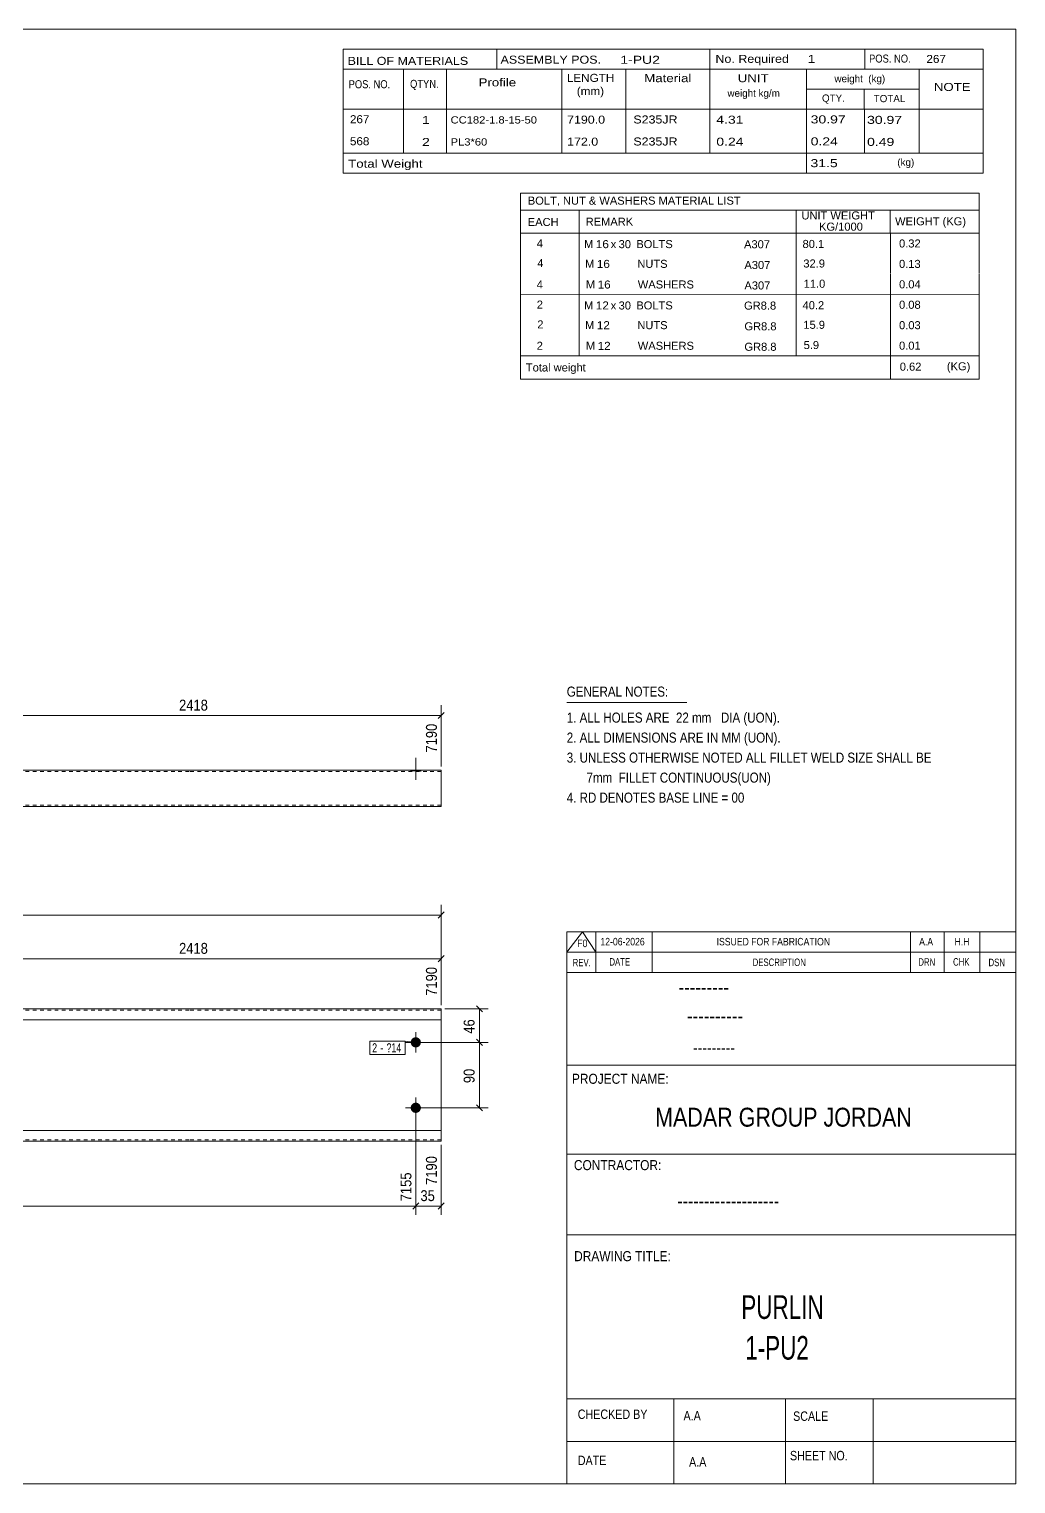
# Model space of a CAD drawing. Header units: millimetres. Extents: x 2 to 579, y 1 to 405.
# Drawn here: x 307.7 to 579, y 5 to 405 of the extents above; entities that cross this region are included whole.
import ezdxf

# ---------------------------------------------------------------- set-up
doc = ezdxf.new("R2010")
doc.units = ezdxf.units.MM
doc.linetypes.add('XKITLINE00', pattern=[0])
doc.linetypes.add('XKITLINE01', pattern=[4, 1, -1, 1, -1])
for name, color, linetype, lineweight in [('Bolt', 3, 'Continuous', 0), ('BoltMark', 7, 'Continuous', 0), ('Dimensions', 7, 'Continuous', 0), ('DrawingSheet', 5, 'Continuous', 0), ('OtherObjectType', 7, 'Continuous', 0), ('Part', 2, 'Continuous', 0)]:
    doc.layers.add(name, color=color, linetype=linetype, lineweight=lineweight)
doc.styles.add('@ARIAL_UNICODE_MS_BOLD', font='ARIAL.TTF')
doc.styles.add('ARIAL', font='ARIAL.TTF')
doc.styles.add('ARIAL_NARROW', font='ARIALN.TTF')
doc.styles.add('COMIC_SANS_MS_BOLD', font='COMICBD.TTF')
doc.styles.add('SWIS721_EX_BT', font='ARIAL.TTF')
doc.styles.add('SWISSE', font='ARIAL.TTF')

# ---------------------------------------------------------------- blocks, each defined once
blk = doc.blocks.new('*A3')
at = {"layer": 'Bolt'}
for points in [[(414.03, 127.8), (414.06, 127.8), (414.1, 127.8), (414.13, 127.8), (414.17, 127.79), (414.2, 127.79), (414.23, 127.78), (414.27, 127.78), (414.3, 127.77), (414.33, 127.76), (414.37, 127.75), (414.4, 127.74), (414.43, 127.73), (414.47, 127.72), (414.5, 127.71), (414.53, 127.7), (414.56, 127.68), (414.59, 127.67), (414.62, 127.65), (414.65, 127.64), (414.68, 127.62), (414.71, 127.61), (414.74, 127.59), (414.77, 127.57), (414.8, 127.55), (414.83, 127.53), (414.86, 127.51), (414.88, 127.49), (414.91, 127.46), (414.93, 127.44), (414.96, 127.42), (414.98, 127.39), (415.01, 127.37), (415.03, 127.34), (415.05, 127.32), (415.08, 127.29), (415.1, 127.27), (415.12, 127.24), (415.14, 127.21), (415.16, 127.18), (415.18, 127.15), (415.19, 127.12), (415.21, 127.09), (415.23, 127.06), (415.24, 127.03), (415.26, 127), (415.27, 126.97), (415.29, 126.94), (415.3, 126.91), (415.31, 126.88), (415.32, 126.84), (415.33, 126.81), (415.34, 126.78), (415.35, 126.74), (415.36, 126.71), (415.37, 126.68), (415.37, 126.64), (415.38, 126.61), (415.38, 126.58), (415.39, 126.54), (415.39, 126.51), (415.39, 126.47), (415.39, 126.44), (415.39, 126.4), (415.39, 126.37), (415.39, 126.34), (415.39, 126.3), (415.39, 126.27), (415.38, 126.23), (415.38, 126.2), (415.37, 126.17), (415.37, 126.13), (415.36, 126.1), (415.35, 126.06), (415.34, 126.03), (415.33, 126), (415.32, 125.97), (415.31, 125.93), (415.3, 125.9), (415.29, 125.87), (415.27, 125.84), (415.26, 125.81), (415.24, 125.77), (415.23, 125.74), (415.21, 125.71), (415.19, 125.68), (415.18, 125.66), (415.16, 125.63), (415.14, 125.6), (415.12, 125.57), (415.1, 125.54), (415.08, 125.52), (415.05, 125.49), (415.03, 125.46), (415.01, 125.44), (414.98, 125.41), (414.96, 125.39), (414.93, 125.37), (414.91, 125.34), (414.88, 125.32), (414.86, 125.3), (414.83, 125.28), (414.8, 125.26), (414.77, 125.24), (414.74, 125.22), (414.71, 125.2), (414.68, 125.19), (414.65, 125.17), (414.62, 125.15), (414.59, 125.14), (414.56, 125.12), (414.53, 125.11), (414.5, 125.1), (414.47, 125.09), (414.43, 125.08), (414.4, 125.06), (414.37, 125.06), (414.33, 125.05), (414.3, 125.04), (414.27, 125.03), (414.23, 125.03), (414.2, 125.02), (414.17, 125.01), (414.13, 125.01), (414.1, 125.01), (414.06, 125.01), (414.03, 125), (413.99, 125), (413.96, 125), (413.93, 125.01), (413.89, 125.01), (413.86, 125.01), (413.82, 125.01), (413.79, 125.02), (413.75, 125.03), (413.72, 125.03), (413.69, 125.04), (413.65, 125.05), (413.62, 125.06), (413.59, 125.06), (413.55, 125.08), (413.52, 125.09), (413.49, 125.1), (413.46, 125.11), (413.43, 125.12), (413.4, 125.14), (413.36, 125.15), (413.33, 125.17), (413.3, 125.19), (413.27, 125.2), (413.24, 125.22), (413.22, 125.24), (413.19, 125.26), (413.16, 125.28), (413.13, 125.3), (413.11, 125.32), (413.08, 125.34), (413.05, 125.37), (413.03, 125.39), (413, 125.41), (412.98, 125.44), (412.96, 125.46), (412.93, 125.49), (412.91, 125.52), (412.89, 125.54), (412.87, 125.57), (412.85, 125.6), (412.83, 125.63), (412.81, 125.66), (412.79, 125.68), (412.78, 125.71), (412.76, 125.74), (412.74, 125.77), (412.73, 125.81), (412.71, 125.84), (412.7, 125.87), (412.69, 125.9), (412.68, 125.93), (412.66, 125.97), (412.65, 126), (412.64, 126.03), (412.64, 126.06), (412.63, 126.1), (412.62, 126.13), (412.61, 126.17), (412.61, 126.2), (412.6, 126.23), (412.6, 126.27), (412.6, 126.3), (412.6, 126.34), (412.59, 126.37), (412.59, 126.4), (412.59, 126.44), (412.6, 126.47), (412.6, 126.51), (412.6, 126.54), (412.6, 126.58), (412.61, 126.61), (412.61, 126.64), (412.62, 126.68), (412.63, 126.71), (412.64, 126.74), (412.64, 126.78), (412.65, 126.81), (412.66, 126.84), (412.68, 126.88), (412.69, 126.91), (412.7, 126.94), (412.71, 126.97), (412.73, 127), (412.74, 127.03), (412.76, 127.06), (412.78, 127.09), (412.79, 127.12), (412.81, 127.15), (412.83, 127.18), (412.85, 127.21), (412.87, 127.24), (412.89, 127.27), (412.91, 127.29), (412.93, 127.32), (412.96, 127.34), (412.98, 127.37), (413, 127.39), (413.03, 127.42), (413.05, 127.44), (413.08, 127.46), (413.11, 127.49), (413.13, 127.51), (413.16, 127.53), (413.19, 127.55), (413.22, 127.57), (413.24, 127.59), (413.27, 127.61), (413.3, 127.62), (413.33, 127.64), (413.36, 127.65), (413.4, 127.67), (413.43, 127.68), (413.46, 127.7), (413.49, 127.71), (413.52, 127.72), (413.55, 127.73), (413.59, 127.74), (413.62, 127.75), (413.65, 127.76), (413.69, 127.77), (413.72, 127.78), (413.75, 127.78), (413.79, 127.79), (413.82, 127.79), (413.86, 127.8), (413.89, 127.8), (413.93, 127.8), (413.96, 127.8), (413.99, 127.8)], [(414.03, 109.8), (414.06, 109.8), (414.1, 109.8), (414.13, 109.8), (414.17, 109.79), (414.2, 109.79), (414.23, 109.78), (414.27, 109.78), (414.3, 109.77), (414.33, 109.76), (414.37, 109.75), (414.4, 109.74), (414.43, 109.73), (414.47, 109.72), (414.5, 109.71), (414.53, 109.7), (414.56, 109.68), (414.59, 109.67), (414.62, 109.65), (414.65, 109.64), (414.68, 109.62), (414.71, 109.61), (414.74, 109.59), (414.77, 109.57), (414.8, 109.55), (414.83, 109.53), (414.86, 109.51), (414.88, 109.49), (414.91, 109.46), (414.93, 109.44), (414.96, 109.42), (414.98, 109.39), (415.01, 109.37), (415.03, 109.34), (415.05, 109.32), (415.08, 109.29), (415.1, 109.27), (415.12, 109.24), (415.14, 109.21), (415.16, 109.18), (415.18, 109.15), (415.19, 109.12), (415.21, 109.09), (415.23, 109.06), (415.24, 109.03), (415.26, 109), (415.27, 108.97), (415.29, 108.94), (415.3, 108.91), (415.31, 108.88), (415.32, 108.84), (415.33, 108.81), (415.34, 108.78), (415.35, 108.74), (415.36, 108.71), (415.37, 108.68), (415.37, 108.64), (415.38, 108.61), (415.38, 108.58), (415.39, 108.54), (415.39, 108.51), (415.39, 108.47), (415.39, 108.44), (415.39, 108.4), (415.39, 108.37), (415.39, 108.34), (415.39, 108.3), (415.39, 108.27), (415.38, 108.23), (415.38, 108.2), (415.37, 108.17), (415.37, 108.13), (415.36, 108.1), (415.35, 108.06), (415.34, 108.03), (415.33, 108), (415.32, 107.97), (415.31, 107.93), (415.3, 107.9), (415.29, 107.87), (415.27, 107.84), (415.26, 107.81), (415.24, 107.77), (415.23, 107.74), (415.21, 107.71), (415.19, 107.68), (415.18, 107.66), (415.16, 107.63), (415.14, 107.6), (415.12, 107.57), (415.1, 107.54), (415.08, 107.52), (415.05, 107.49), (415.03, 107.46), (415.01, 107.44), (414.98, 107.41), (414.96, 107.39), (414.93, 107.37), (414.91, 107.34), (414.88, 107.32), (414.86, 107.3), (414.83, 107.28), (414.8, 107.26), (414.77, 107.24), (414.74, 107.22), (414.71, 107.2), (414.68, 107.19), (414.65, 107.17), (414.62, 107.15), (414.59, 107.14), (414.56, 107.12), (414.53, 107.11), (414.5, 107.1), (414.47, 107.09), (414.43, 107.08), (414.4, 107.06), (414.37, 107.06), (414.33, 107.05), (414.3, 107.04), (414.27, 107.03), (414.23, 107.03), (414.2, 107.02), (414.17, 107.01), (414.13, 107.01), (414.1, 107.01), (414.06, 107.01), (414.03, 107), (413.99, 107), (413.96, 107), (413.93, 107.01), (413.89, 107.01), (413.86, 107.01), (413.82, 107.01), (413.79, 107.02), (413.75, 107.03), (413.72, 107.03), (413.69, 107.04), (413.65, 107.05), (413.62, 107.06), (413.59, 107.06), (413.55, 107.08), (413.52, 107.09), (413.49, 107.1), (413.46, 107.11), (413.43, 107.12), (413.4, 107.14), (413.36, 107.15), (413.33, 107.17), (413.3, 107.19), (413.27, 107.2), (413.24, 107.22), (413.22, 107.24), (413.19, 107.26), (413.16, 107.28), (413.13, 107.3), (413.11, 107.32), (413.08, 107.34), (413.05, 107.37), (413.03, 107.39), (413, 107.41), (412.98, 107.44), (412.96, 107.46), (412.93, 107.49), (412.91, 107.52), (412.89, 107.54), (412.87, 107.57), (412.85, 107.6), (412.83, 107.63), (412.81, 107.66), (412.79, 107.68), (412.78, 107.71), (412.76, 107.74), (412.74, 107.77), (412.73, 107.81), (412.71, 107.84), (412.7, 107.87), (412.69, 107.9), (412.68, 107.93), (412.66, 107.97), (412.65, 108), (412.64, 108.03), (412.64, 108.06), (412.63, 108.1), (412.62, 108.13), (412.61, 108.17), (412.61, 108.2), (412.6, 108.23), (412.6, 108.27), (412.6, 108.3), (412.6, 108.34), (412.59, 108.37), (412.59, 108.4), (412.59, 108.44), (412.6, 108.47), (412.6, 108.51), (412.6, 108.54), (412.6, 108.58), (412.61, 108.61), (412.61, 108.64), (412.62, 108.68), (412.63, 108.71), (412.64, 108.74), (412.64, 108.78), (412.65, 108.81), (412.66, 108.84), (412.68, 108.88), (412.69, 108.91), (412.7, 108.94), (412.71, 108.97), (412.73, 109), (412.74, 109.03), (412.76, 109.06), (412.78, 109.09), (412.79, 109.12), (412.81, 109.15), (412.83, 109.18), (412.85, 109.21), (412.87, 109.24), (412.89, 109.27), (412.91, 109.29), (412.93, 109.32), (412.96, 109.34), (412.98, 109.37), (413, 109.39), (413.03, 109.42), (413.05, 109.44), (413.08, 109.46), (413.11, 109.49), (413.13, 109.51), (413.16, 109.53), (413.19, 109.55), (413.22, 109.57), (413.24, 109.59), (413.27, 109.61), (413.3, 109.62), (413.33, 109.64), (413.36, 109.65), (413.4, 109.67), (413.43, 109.68), (413.46, 109.7), (413.49, 109.71), (413.52, 109.72), (413.55, 109.73), (413.59, 109.74), (413.62, 109.75), (413.65, 109.76), (413.69, 109.77), (413.72, 109.78), (413.75, 109.78), (413.79, 109.79), (413.82, 109.79), (413.86, 109.8), (413.89, 109.8), (413.93, 109.8), (413.96, 109.8), (413.99, 109.8)]]:
    blk.add_hatch(color=3, dxfattribs=at).paths.add_polyline_path(points, flags=17)
at = {"layer": 'Bolt', "color": 3, "linetype": 'XKITLINE00', "lineweight": 0}
for p, q in [((413.99, 123.6), (413.99, 129.2)), ((416.79, 126.4), (411.19, 126.4)), ((416.79, 108.4), (411.19, 108.4)), ((413.99, 105.6), (413.99, 111.2))]:
    blk.add_line(p, q, dxfattribs=at)
blk = doc.blocks.new('*A6')
at = {"layer": 'Part'}
blk.add_hatch(color=2, dxfattribs=at).paths.add_polyline_path([(86.7, 100.6), (88.3, 100.6), (87.5, 99.2)], flags=17)
at = {"layer": 'Part', "color": 2, "linetype": 'XKITLINE00', "lineweight": 0}
for p, q in [((27.5, 99.2), (27.5, 135.6)), ((87.5, 135.6), (27.5, 135.6)), ((87.5, 132.6), (27.5, 132.6)), ((219.6, 135.6), (87.6, 135.6)), ((147.6, 132.6), (87.6, 132.6)), ((219.6, 132.6), (159.6, 132.6)), ((351.7, 135.6), (219.7, 135.6)), ((279.7, 132.6), (219.7, 132.6)), ((351.7, 132.6), (291.7, 132.6)), ((420.99, 135.6), (351.8, 135.6)), ((420.99, 132.6), (351.8, 132.6)), ((420.99, 99.2), (420.99, 135.6)), ((87.5, 102.2), (27.5, 102.2)), ((87.5, 99.2), (86.7, 100.6)), ((86.7, 100.6), (88.3, 100.6)), ((88.3, 100.6), (87.5, 99.2)), ((147.6, 102.2), (87.6, 102.2)), ((219.6, 102.2), (159.6, 102.2)), ((279.7, 102.2), (219.7, 102.2)), ((351.7, 102.2), (291.7, 102.2)), ((420.99, 102.2), (351.8, 102.2)), ((87.5, 99.2), (27.5, 99.2)), ((219.6, 99.2), (87.6, 99.2)), ((351.7, 99.2), (219.7, 99.2)), ((420.99, 99.2), (351.8, 99.2))]:
    blk.add_line(p, q, dxfattribs=at)
at = {"layer": 'Part', "color": 7, "linetype": 'XKITLINE01', "lineweight": 0}
for p, q in [((87.5, 135.24), (27.5, 135.24)), ((219.6, 135.24), (87.6, 135.24)), ((159.6, 132.6), (147.6, 132.6)), ((351.7, 135.24), (219.7, 135.24)), ((291.7, 132.6), (279.7, 132.6)), ((420.99, 135.24), (351.8, 135.24)), ((159.6, 102.2), (147.6, 102.2)), ((291.7, 102.2), (279.7, 102.2)), ((87.5, 99.56), (27.5, 99.56)), ((219.6, 99.56), (87.6, 99.56)), ((351.7, 99.56), (219.7, 99.56)), ((420.99, 99.56), (351.8, 99.56))]:
    blk.add_line(p, q, dxfattribs=at)
at = {"layer": 'Part', "color": 2, "linetype": 'XKITLINE00', "lineweight": 0}
blk.add_circle((87.5, 100.1), 1, dxfattribs=at)
blk = doc.blocks.new('*A11')
at = {"layer": 'Bolt'}
blk.add_hatch(color=3, dxfattribs=at).paths.add_polyline_path([(412.59, 200.92), (412.59, 201.28), (415.39, 201.28), (415.39, 200.92)], flags=17)
blk.add_hatch(color=3, dxfattribs=at).paths.add_polyline_path([(412.59, 200.92), (412.59, 201.28), (415.39, 201.28), (415.39, 200.92)], flags=17)
at = {"layer": 'Bolt', "color": 3, "linetype": 'XKITLINE00', "lineweight": 0}
for p, q in [((413.99, 198.6), (413.99, 204.6)), ((413.99, 198.6), (413.99, 204.6)), ((412.59, 200.92), (412.59, 201.28)), ((412.59, 200.92), (412.59, 201.28)), ((415.39, 200.92), (415.39, 201.28)), ((415.39, 200.92), (415.39, 201.28))]:
    blk.add_line(p, q, dxfattribs=at)
blk = doc.blocks.new('*A14')
at = {"layer": 'Part'}
blk.add_hatch(color=2, dxfattribs=at).paths.add_polyline_path([(86.7, 197.68), (88.3, 197.68), (87.5, 196.28)], flags=17)
at = {"layer": 'Part', "color": 2, "linetype": 'XKITLINE00', "lineweight": 0}
for p, q in [((27.5, 191.28), (27.5, 201.28)), ((27.5, 201.28), (87.5, 201.28)), ((87.6, 201.28), (219.6, 201.28)), ((219.7, 201.28), (351.7, 201.28)), ((351.8, 201.28), (420.99, 201.28)), ((420.99, 201.28), (420.99, 191.28)), ((87.5, 196.28), (86.7, 197.68)), ((86.7, 197.68), (88.3, 197.68)), ((88.3, 197.68), (87.5, 196.28)), ((87.5, 191.28), (27.5, 191.28)), ((219.6, 191.28), (87.6, 191.28)), ((351.7, 191.28), (219.7, 191.28)), ((420.99, 191.28), (351.8, 191.28))]:
    blk.add_line(p, q, dxfattribs=at)
at = {"layer": 'Part', "color": 7, "linetype": 'XKITLINE01', "lineweight": 0}
for p, q in [((87.5, 200.92), (27.5, 200.92)), ((219.6, 200.92), (87.6, 200.92)), ((351.7, 200.92), (219.7, 200.92)), ((420.99, 200.92), (351.8, 200.92)), ((87.5, 191.64), (27.5, 191.64)), ((219.6, 191.64), (87.6, 191.64)), ((351.7, 191.64), (219.7, 191.64)), ((420.99, 191.64), (351.8, 191.64))]:
    blk.add_line(p, q, dxfattribs=at)
at = {"layer": 'Part', "color": 2, "linetype": 'XKITLINE00', "lineweight": 0}
blk.add_circle((87.5, 197.18), 1, dxfattribs=at)
blk = doc.blocks.new('*A17')
at = {"layer": 'DrawingSheet', "color": 5, "linetype": 'XKITLINE00', "lineweight": 0}
for p, q in [((579, 405), (5, 405)), ((5, 405), (5, 5)), ((579, 5), (579, 405)), ((5, 5), (579, 5))]:
    blk.add_line(p, q, dxfattribs=at)
at = {"layer": 'DrawingSheet', "color": 5, "style": 'ARIAL', "width": 0.85}
blk.add_text('Tekla structures', height=2, rotation=90, dxfattribs=at).set_placement((4.5, 5.5))
blk = doc.blocks.new('*A18')
at = {"layer": 'OtherObjectType', "color": 7, "linetype": 'XKITLINE00', "lineweight": 0}
for p, q in [((442.76, 359.9), (442.75, 348.9)), ((442.76, 359.9), (568.88, 359.9)), ((568.88, 359.9), (568.88, 348.9)), ((442.75, 355.25), (568.88, 355.25)), ((458.87, 355.26), (458.87, 348.9)), ((518.57, 355.26), (518.57, 348.9)), ((544.47, 355.24), (544.47, 348.9)), ((442.76, 348.87), (442.76, 343.37)), ((442.77, 348.9), (568.88, 348.9)), ((458.92, 348.9), (458.92, 343.28)), ((518.57, 348.9), (518.57, 343.28)), ((544.5, 348.9), (544.5, 343.4)), ((568.88, 348.9), (568.88, 343.4)), ((442.79, 343.28), (442.79, 337.67)), ((458.95, 343.28), (458.95, 337.66)), ((518.57, 343.28), (518.57, 337.66)), ((544.5, 343.28), (544.5, 337.78)), ((568.88, 343.28), (568.88, 337.78)), ((442.79, 337.65), (442.79, 332.08)), ((458.95, 337.66), (458.95, 332.04)), ((518.57, 337.66), (518.57, 332.04)), ((544.5, 337.66), (544.5, 332.05)), ((568.88, 337.66), (568.88, 332.05)), ((568.88, 332.05), (442.75, 332.08)), ((442.76, 332.01), (442.76, 326.51)), ((458.92, 332.04), (458.92, 326.42)), ((518.57, 332.04), (518.57, 326.42)), ((544.5, 332.04), (544.5, 326.54)), ((568.88, 332.04), (568.88, 326.54)), ((442.79, 326.42), (442.79, 320.81)), ((458.95, 326.42), (458.95, 320.81)), ((518.57, 326.42), (518.57, 320.81)), ((544.5, 326.42), (544.5, 320.92)), ((568.88, 326.42), (568.88, 320.92)), ((442.79, 320.79), (442.79, 315.22)), ((458.95, 320.8), (458.95, 315.19)), ((518.57, 320.81), (518.57, 315.19)), ((544.5, 320.8), (544.5, 315.2)), ((568.88, 320.8), (568.88, 315.19)), ((568.88, 315.19), (442.75, 315.22)), ((442.78, 315.19), (442.78, 308.78)), ((442.85, 315.18), (568.87, 315.19)), ((544.5, 315.15), (544.5, 308.74)), ((568.87, 315.16), (568.87, 308.74)), ((442.77, 308.74), (568.87, 308.74))]:
    blk.add_line(p, q, dxfattribs=at)
at = {"layer": 'OtherObjectType', "color": 7, "style": 'ARIAL_NARROW'}
for s, width, p in [('BOLT, NUT & WASHERS MATERIAL LIST', 1.211571, (444.79, 356.74)), ('EACH', 1.211571, (444.78, 350.87)), ('REMARK', 1.211571, (460.7, 350.96)), ('UNIT WEIGHT', 1.211571, (520.03, 352.67)), ('WEIGHT (KG)', 1.211571, (545.78, 351.05)), (' KG/1000', 1.211571, (524.02, 349.58)), ('4', 1.211571, (447.26, 345)), ('M', 1.211571, (460.26, 344.8)), ('16', 1.275, (463.5, 344.78)), ('x', 1.211571, (467.58, 344.78)), ('30', 1.211571, (469.76, 344.77)), ('BOLTS', 1.211571, (474.63, 344.79)), ('A307', 1.211571, (504.25, 344.74)), ('80.1', 1.211571, (520.34, 344.83)), ('0.32', 1.211571, (546.87, 344.96)), ('4', 1.211571, (447.4, 339.56)), ('M', 1.211571, (460.54, 339.36)), ('16', 1.275, (463.78, 339.34)), ('NUTS', 1.211571, (474.91, 339.36)), ('A307', 1.211571, (504.35, 339.04)), ('32.9', 1.211571, (520.56, 339.45)), ('0.13', 1.211571, (546.87, 339.34)), ('11.0', 1.211571, (520.64, 333.89)), ('4', 1.211571, (447.24, 333.69)), ('M', 1.211571, (460.76, 333.69)), ('16', 1.275, (464, 333.67)), ('WASHERS', 1.211571, (475.04, 333.68)), ('A307', 1.211571, (504.35, 333.42)), ('0.04', 1.211571, (546.87, 333.73)), ('2', 1.211571, (447.26, 328.15)), ('M', 1.211571, (460.26, 327.94)), ('12', 1.275, (463.5, 327.92)), ('x', 1.211571, (467.58, 327.92)), ('30', 1.211571, (469.76, 327.91)), ('BOLTS', 1.211571, (474.63, 327.93)), ('GR8.8', 1.211571, (504.25, 327.88)), ('40.2', 1.211571, (520.34, 327.97)), ('0.08', 1.211571, (546.87, 328.11)), ('2', 1.211571, (447.4, 322.7)), ('M', 1.211571, (460.54, 322.51)), ('12', 1.275, (463.78, 322.49)), ('NUTS', 1.211571, (474.91, 322.5)), ('GR8.8', 1.211571, (504.35, 322.18)), ('15.9', 1.211571, (520.56, 322.6)), ('0.03', 1.211571, (546.87, 322.49)), ('2', 1.211571, (447.24, 316.83)), ('M', 1.211571, (460.76, 316.83)), ('12', 1.275, (464, 316.81)), ('WASHERS', 1.211571, (475.04, 316.83)), ('GR8.8', 1.211571, (504.35, 316.56)), ('5.9', 1.211571, (520.64, 317.03)), ('0.01', 1.211571, (546.87, 316.87)), ('Total weight', 1.211571, (444.26, 310.86)), ('0.62', 1.211571, (547.07, 311.09)), ('(KG)', 1.211571, (560.02, 311.19))]:
    blk.add_text(s, height=2.2, dxfattribs=dict(at, width=width)).set_placement(p)
blk = doc.blocks.new('*A19')
at = {"layer": 'OtherObjectType', "color": 7, "linetype": 'XKITLINE00', "lineweight": 0}
blk.add_line((455.5, 219.82), (488.5, 219.82), dxfattribs=at)
at = {"layer": 'OtherObjectType', "color": 7, "style": 'ARIAL_NARROW', "width": 1.008832}
for s, p in [('GENERAL NOTES:', (455.5, 221.47)), ('1. ALL HOLES ARE  22 mm   DIA (UON).', (455.5, 214.32)), ('2. ALL DIMENSIONS ARE IN MM (UON).', (455.5, 208.82)), ('3. UNLESS OTHERWISE NOTED ALL FILLET WELD SIZE SHALL BE', (455.5, 203.32)), ('7mm  FILLET CONTINUOUS(UON)', (460.95, 197.82)), ('4. RD DENOTES BASE LINE = 00', (455.5, 192.32))]:
    blk.add_text(s, height=2.75, dxfattribs=at).set_placement(p)
blk = doc.blocks.new('*A20')
at = {"layer": 'OtherObjectType', "color": 7, "linetype": 'XKITLINE00', "lineweight": 0}
for p, q in [((455.5, 156.76), (579, 156.76)), ((455.5, 151.21), (459.82, 156.76)), ((455.5, 151.21), (455.5, 156.76)), ((459.82, 156.76), (463.53, 151.21)), ((463.53, 151.21), (463.53, 156.76)), ((478.97, 151.21), (478.97, 156.76)), ((549.98, 151.21), (549.98, 156.76)), ((559.24, 151.21), (559.24, 156.76)), ((569.12, 151.21), (569.12, 156.76)), ((579, 151.21), (579, 156.76)), ((455.5, 151.21), (579, 151.21)), ((455.5, 145.65), (455.5, 151.21)), ((459.21, 151.21), (579, 151.21)), ((463.53, 145.65), (463.53, 151.21)), ((478.97, 145.65), (478.97, 151.21)), ((549.98, 145.65), (549.98, 151.21)), ((559.24, 145.65), (559.24, 151.21)), ((569.12, 145.65), (569.12, 151.21)), ((579, 145.65), (579, 151.21))]:
    blk.add_line(p, q, dxfattribs=at)
at = {"layer": 'OtherObjectType', "color": 7, "style": 'ARIAL_NARROW'}
for s, height, width, p in [('F0', 2.058, 1.008832, (458.4, 152.59)), ('12-06-2026', 2.058, 1.008832, (464.76, 153.06)), ('ISSUED FOR FABRICATION', 2.0583, 1.008832, (496.71, 153.06)), ('A.A', 2.058, 1.008832, (552.4, 153.06)), ('H.H', 2.058, 1.008832, (562.13, 153.06)), ('REV.', 2.058, 0.907949, (457.13, 147.31)), ('DATE', 2.058, 0.907949, (467.23, 147.5)), ('DESCRIPTION', 2.0583, 0.907949, (506.61, 147.39)), ('DRN', 2.058, 0.907949, (552.17, 147.47)), ('CHK', 2.058, 0.907949, (561.72, 147.5)), ('DSN', 2.058, 0.907949, (571.47, 147.35))]:
    blk.add_text(s, height=height, dxfattribs=dict(at, width=width)).set_placement(p)
blk = doc.blocks.new('*A22')
at = {"layer": 'OtherObjectType', "color": 2, "linetype": 'XKITLINE00', "lineweight": 0}
for p, q in [((455.5, 145.65), (579, 145.65)), ((455.5, 5), (455.5, 145.64)), ((578.98, 145.64), (579, 5)), ((579, 120.14), (455.5, 120.14)), ((455.5, 95.63), (579, 95.63)), ((579, 73.49), (455.5, 73.49)), ((579, 28.4), (455.5, 28.4)), ((484.94, 28.4), (484.94, 5)), ((515.62, 5), (515.62, 28.4)), ((539.75, 5), (539.75, 28.4)), ((579, 16.7), (455.5, 16.7)), ((579, 5), (455.5, 5))]:
    blk.add_line(p, q, dxfattribs=at)
at = {"layer": 'OtherObjectType', "color": 4, "style": '@ARIAL_UNICODE_MS_BOLD', "width": 0.85}
blk.add_text('---------', height=3.9, dxfattribs=at).set_placement((486.23, 139.59))
at = {"layer": 'OtherObjectType', "color": 7, "style": 'ARIAL', "width": 0.85}
for s, height, p in [('----------', 3.9, (488.56, 131.77)), ('---------', 3.25, (490.21, 123.31))]:
    blk.add_text(s, height=height, dxfattribs=at).set_placement(p)
at = {"layer": 'OtherObjectType', "color": 3, "width": 0.85}
for s, style, p in [('PROJECT NAME:', 'SWIS721_EX_BT', (456.92, 115.01)), ('CONTRACTOR:', 'SWISSE', (457.47, 91.27)), ('DRAWING TITLE:', 'SWIS721_EX_BT', (457.53, 66.24))]:
    blk.add_text(s, height=2.7618, dxfattribs=dict(at, style=style)).set_placement(p)
at = {"layer": 'OtherObjectType', "color": 7, "width": 0.85}
for s, height, p in [('MADAR GROUP JORDAN', 5.2, (479.79, 103.23)), ('CHECKED BY', 2.592, (458.53, 22.86)), ('A.A', 2.592, (487.61, 22.45)), ('SCALE', 2.592, (517.74, 22.33)), ('DATE', 2.592, (458.54, 10.16)), ('A.A', 2.592, (489.14, 9.76)), ('SHEET NO.', 2.592, (516.87, 11.49))]:
    blk.add_text(s, height=height, dxfattribs=at).set_placement(p)
at = {"layer": 'OtherObjectType', "color": 1}
for s, height, style, width, p in [('-------------------', 3.9, 'COMIC_SANS_MS_BOLD', 0.85, (485.87, 80.86)), ('PURLIN', 6.5, 'ARIAL', 0.68, (503.5, 50.37)), ('1-PU2', 6.5, 'ARIAL', 0.68, (504.57, 39.17))]:
    blk.add_text(s, height=height, dxfattribs=dict(at, style=style, width=width)).set_placement(p)
blk = doc.blocks.new('*A23')
at = {"layer": 'OtherObjectType', "color": 7, "linetype": 'XKITLINE00', "lineweight": 0}
for p, q in [((393.98, 399.5), (569.98, 399.5)), ((393.98, 399.5), (393.98, 388.5)), ((436.26, 399.42), (436.26, 393.87)), ((494.85, 394), (494.85, 399.5)), ((537.43, 393.96), (537.43, 399.42)), ((569.98, 394), (569.98, 399.5)), ((393.98, 394), (569.98, 394)), ((410.64, 394), (410.64, 383)), ((422.4, 393.98), (422.4, 383.03)), ((454.12, 393.99), (454.13, 383)), ((471.78, 393.98), (471.78, 383)), ((494.85, 393.98), (494.85, 383)), ((521.43, 394), (521.43, 383)), ((552.42, 394), (552.42, 383)), ((569.98, 394), (569.98, 388.5)), ((393.98, 388.5), (393.98, 383)), ((521.45, 388.52), (552.45, 388.52)), ((537.28, 388.52), (537.28, 383)), ((569.98, 388.5), (569.98, 383)), ((393.98, 383), (569.98, 383)), ((393.98, 383), (393.98, 376.95)), ((410.63, 383), (410.63, 376.95)), ((422.44, 382.99), (422.44, 376.95)), ((454.12, 383), (454.11, 376.95)), ((471.79, 383), (471.79, 376.95)), ((494.87, 383), (494.87, 376.95)), ((521.44, 383), (521.44, 376.95)), ((537.33, 382.95), (537.33, 376.95)), ((552.43, 383), (552.43, 376.95)), ((569.98, 383), (569.98, 376.95)), ((393.98, 376.95), (393.98, 370.9)), ((410.63, 376.95), (410.63, 370.9)), ((422.44, 376.94), (422.44, 370.9)), ((454.12, 376.95), (454.11, 370.9)), ((471.79, 376.95), (471.79, 370.9)), ((494.87, 376.95), (494.87, 370.9)), ((521.44, 376.95), (521.44, 370.9)), ((537.33, 376.9), (537.33, 370.9)), ((552.43, 376.95), (552.43, 370.9)), ((569.98, 376.95), (569.98, 370.9)), ((393.98, 370.9), (569.98, 370.9)), ((393.98, 370.9), (393.98, 365.4)), ((521.44, 370.9), (521.44, 365.4)), ((569.98, 370.9), (569.98, 365.4)), ((393.98, 365.4), (569.98, 365.4))]:
    blk.add_line(p, q, dxfattribs=at)
at = {"layer": 'OtherObjectType', "color": 7, "style": 'ARIAL_NARROW'}
for s, height, width, p in [('BILL OF MATERIALS', 2.2, 1.36, (395.25, 395.16)), ('ASSEMBLY POS.', 2.2, 1.36, (437.3, 395.5)), ('1-PU2', 2.2, 1.525501, (470.23, 395.46)), ('No. Required', 2.2, 1.36, (496.39, 395.72)), ('1', 2.2, 1.525501, (521.75, 395.72)), ('POS. NO.', 2.2, 1.02, (538.63, 395.79)), ('267', 2.2, 1.270501, (554.4, 395.69)), ('LENGTH', 2.2, 1.275, (455.54, 390.49)), ('Material', 2.2, 1.445, (476.81, 390.41)), ('UNIT', 2.2, 1.445, (502.52, 390.4)), ('weight  (kg)', 1.98, 1.19, (529.11, 390.39)), ('POS. NO.', 2.2, 1.02, (395.53, 388.74)), ('QTYN.', 2.2, 1.02, (412.42, 388.84)), ('Profile', 2.2, 1.445, (431.26, 389.25)), ('(mm)', 2.2, 1.275, (458.26, 386.86)), ('weight kg/m', 1.98, 1.19, (499.69, 386.4)), ('NOTE', 2.2, 1.445, (556.44, 387.99)), ('QTY.', 1.98, 1.19, (525.68, 385.03)), ('TOTAL', 1.98, 1.19, (539.9, 384.91)), ('267', 2.2, 1.270501, (395.89, 379.12)), ('1', 2.2, 1.525501, (415.71, 378.91)), ('CC182-1.8-15-50', 1.98, 1.355501, (423.56, 379.04)), ('7190.0', 2.2, 1.355501, (455.59, 379.01)), ('S235JR', 2.2, 1.355501, (473.81, 379.05)), ('4.31', 2.2, 1.525501, (496.62, 378.99)), ('30.97', 2.2, 1.525501, (522.57, 379.07)), ('30.97', 2.2, 1.525501, (538.08, 378.94)), ('568', 2.2, 1.270501, (395.89, 373.07)), ('2', 2.2, 1.525501, (415.71, 372.86)), ('PL3*60', 1.98, 1.355501, (423.56, 372.99)), ('172.0', 2.2, 1.355501, (455.59, 372.96)), ('S235JR', 2.2, 1.355501, (473.81, 373)), ('0.24', 2.2, 1.525501, (496.62, 372.94)), ('0.24', 2.2, 1.525501, (522.57, 373.02)), ('0.49', 2.2, 1.525501, (538.08, 372.89)), ('Total Weight', 2.2, 1.445, (395.4, 366.89)), ('31.5', 2.2, 1.525501, (522.52, 367.04)), ('(kg)', 1.98, 1.19, (546.4, 367.41))]:
    blk.add_text(s, height=height, dxfattribs=dict(at, width=width)).set_placement(p)
blk = doc.blocks.new('*A25')
at = {"layer": 'Dimensions', "color": 7, "linetype": 'XKITLINE00', "lineweight": 0}
for p, q in [((27.5, 136.6), (27.5, 164.25)), ((420.99, 136.6), (420.99, 164.25)), ((28.35, 162.25), (26.65, 160.56)), ((27.5, 161.4), (420.99, 161.4)), ((421.84, 162.25), (420.15, 160.56))]:
    blk.add_line(p, q, dxfattribs=at)
at = {"layer": 'Dimensions', "color": 3}
for p in [(27.5, 161.4), (420.99, 161.4)]:
    blk.add_point(p, dxfattribs=at)
at = {"layer": 'Dimensions', "color": 3, "style": 'ARIAL', "width": 0.85}
blk.add_text('7190', height=3, dxfattribs=at).set_placement((219.8, 162.75))
blk = doc.blocks.new('*A26')
at = {"layer": 'Dimensions', "color": 7, "linetype": 'XKITLINE00', "lineweight": 0}
for p, q in [((413.99, 107.4), (413.99, 79)), ((27.5, 98.2), (27.5, 79)), ((28.35, 82.25), (26.65, 80.56)), ((27.5, 81.4), (413.99, 81.4)), ((414.84, 82.25), (413.15, 80.56))]:
    blk.add_line(p, q, dxfattribs=at)
at = {"layer": 'Dimensions', "color": 3}
for p in [(27.5, 81.4), (413.99, 81.4)]:
    blk.add_point(p, dxfattribs=at)
at = {"layer": 'Dimensions', "color": 3, "style": 'ARIAL', "width": 0.85}
blk.add_text('7155', height=3, rotation=90.0002, dxfattribs=at).set_placement((412.79, 82.7))
blk.add_text('7155', height=3, dxfattribs=at).set_placement((216.3, 82.75))
blk = doc.blocks.new('*A27')
at = {"layer": 'Dimensions', "color": 7, "linetype": 'XKITLINE00', "lineweight": 0}
for p, q in [((413.99, 107.4), (413.99, 79)), ((420.99, 98.2), (420.99, 79)), ((414.84, 82.25), (413.15, 80.56)), ((413.99, 81.4), (420.99, 81.4)), ((421.84, 82.25), (420.15, 80.56))]:
    blk.add_line(p, q, dxfattribs=at)
at = {"layer": 'Dimensions', "color": 3}
for p in [(413.99, 81.4), (420.99, 81.4)]:
    blk.add_point(p, dxfattribs=at)
at = {"layer": 'Dimensions', "color": 3, "style": 'ARIAL', "width": 0.85}
blk.add_text('7190', height=3, rotation=90.0002, dxfattribs=at).set_placement((419.79, 87.2))
blk.add_text('35', height=3, dxfattribs=at).set_placement((415.27, 82.75))
blk = doc.blocks.new('*A30')
at = {"layer": 'Dimensions', "color": 7, "linetype": 'XKITLINE00', "lineweight": 0}
for p, q in [((285.7, 118.4), (285.7, 152.25)), ((420.99, 136.6), (420.99, 152.25)), ((286.55, 150.25), (284.85, 148.56)), ((285.7, 149.4), (420.99, 149.4)), ((421.84, 150.25), (420.15, 148.56))]:
    blk.add_line(p, q, dxfattribs=at)
at = {"layer": 'Dimensions', "color": 3}
for p in [(285.7, 149.4), (420.99, 149.4)]:
    blk.add_point(p, dxfattribs=at)
at = {"layer": 'Dimensions', "color": 3, "style": 'ARIAL', "width": 0.85}
blk.add_text('2418', height=3, dxfattribs=at).set_placement((348.9, 150.75))
blk.add_text('7190', height=3, rotation=90.0002, dxfattribs=at).set_placement((419.79, 139.2))
blk = doc.blocks.new('*A33')
at = {"layer": 'Dimensions', "color": 7, "linetype": 'XKITLINE00', "lineweight": 0}
for p, q in [((414.99, 126.4), (433.9, 126.4)), ((430.65, 127.25), (432.35, 125.56)), ((431.5, 108.4), (431.5, 126.4)), ((414.99, 108.4), (433.9, 108.4)), ((430.65, 109.25), (432.35, 107.56))]:
    blk.add_line(p, q, dxfattribs=at)
at = {"layer": 'Dimensions', "color": 3}
for p in [(431.5, 126.4), (431.5, 108.4)]:
    blk.add_point(p, dxfattribs=at)
at = {"layer": 'Dimensions', "color": 3, "style": 'ARIAL', "width": 0.85}
blk.add_text('90', height=3, rotation=90.0002, dxfattribs=at).set_placement((430.15, 115.18))
blk = doc.blocks.new('*A34')
at = {"layer": 'Dimensions', "color": 7, "linetype": 'XKITLINE00', "lineweight": 0}
for p, q in [((430.65, 136.45), (432.35, 134.76)), ((421.99, 135.6), (433.9, 135.6)), ((431.5, 126.4), (431.5, 135.6)), ((414.99, 126.4), (433.9, 126.4)), ((430.65, 127.25), (432.35, 125.56))]:
    blk.add_line(p, q, dxfattribs=at)
at = {"layer": 'Dimensions', "color": 3}
for p in [(431.5, 135.6), (431.5, 126.4)]:
    blk.add_point(p, dxfattribs=at)
at = {"layer": 'Dimensions', "color": 3, "style": 'ARIAL', "width": 0.85}
blk.add_text('46', height=3, rotation=90.0002, dxfattribs=at).set_placement((430.15, 128.78))
blk = doc.blocks.new('*A37')
at = {"layer": 'BoltMark', "color": 7, "linetype": 'XKITLINE00', "lineweight": 0}
for p, q in [((401.4, 126.75), (411.09, 126.75)), ((401.4, 123.05), (401.4, 126.75)), ((411.09, 123.05), (411.09, 126.75)), ((413.99, 126.4), (411.09, 126.75)), ((401.4, 123.05), (411.09, 123.05))]:
    blk.add_line(p, q, dxfattribs=at)
at = {"layer": 'BoltMark', "color": 3, "style": 'ARIAL_NARROW', "width": 0.85}
for s, p in [('2', (402, 123.65)), ('-', (404.27, 123.65)), ('?14', (405.93, 123.65))]:
    blk.add_text(s, height=2.5, dxfattribs=at).set_placement(p)
blk = doc.blocks.new('*A46')
at = {"layer": 'Dimensions', "color": 7, "linetype": 'XKITLINE00', "lineweight": 0}
for p, q in [((286.55, 217.12), (284.85, 215.43)), ((285.7, 197.28), (285.7, 219.13)), ((285.7, 216.28), (420.99, 216.28)), ((421.84, 217.12), (420.15, 215.43)), ((420.99, 202.28), (420.99, 219.13))]:
    blk.add_line(p, q, dxfattribs=at)
at = {"layer": 'Dimensions', "color": 3}
for p in [(285.7, 216.28), (420.99, 216.28)]:
    blk.add_point(p, dxfattribs=at)
at = {"layer": 'Dimensions', "color": 3, "style": 'ARIAL', "width": 0.85}
blk.add_text('2418', height=3, dxfattribs=at).set_placement((348.9, 217.63))
blk.add_text('7190', height=3, rotation=90.0002, dxfattribs=at).set_placement((419.79, 206.08))

msp = doc.modelspace()

# ---------------------------------------------------------------- block references
at = {"lineweight": 0}
for name in ['*A17', '*A23', '*A18', '*A19', '*A46', '*A11', '*A25', '*A20', '*A30', '*A22', '*A34', '*A3', '*A37', '*A33', '*A26', '*A27']:
    msp.add_blockref(name, (0, 0), dxfattribs=at)
at = {"layer": 'Part', "lineweight": 0}
for name in ['*A14', '*A6']:
    msp.add_blockref(name, (0, 0), dxfattribs=at)

doc.saveas('drawing.dxf')
